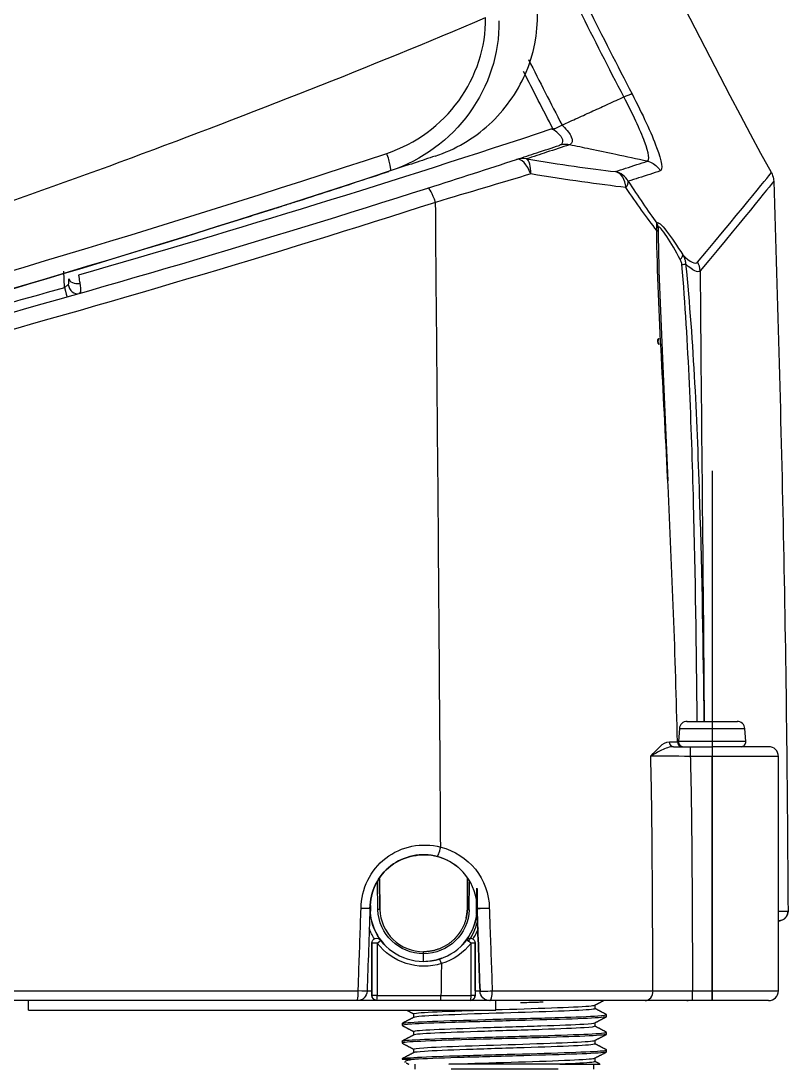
# Model space of a CAD drawing. Header units: millimetres. Extents: x 28 to 3046, y 8 to 3716.
# Drawn here: x 1947.7 to 2026.5, y 506.1 to 613.9 of the extents above; entities that cross this region are included whole.
import ezdxf

# ---------------------------------------------------------------- set-up
doc = ezdxf.new("R2010")
doc.units = ezdxf.units.MM
doc.layers.add('1LINE', color=7, linetype='CONTINUOUS')

msp = doc.modelspace()

# ---------------------------------------------------------------- linework, layer by layer
at = {"layer": '1LINE', "linetype": 'Continuous'}
for p, q in [((1952.18, 586.45), (1952.12, 588.13)), ((2013.19, 581.23), (2013.26, 581.19)), ((2013.29, 580.65), (2013.23, 580.6)), ((2016.12, 541.87), (2016.12, 541.86)), ((2016.2, 541.87), (2018.22, 541.87)), ((2018.22, 541.87), (2018.22, 541.86)), ((2019.22, 541.86), (2019.22, 541.87)), ((2019.22, 541.87), (2021.23, 541.87)), ((2021.31, 541.86), (2021.32, 541.87)), ((2015.35, 541.13), (2015.26, 539.8)), ((2015.35, 541.13), (2018.72, 541.13)), ((2018.72, 541.13), (2022.08, 541.13)), ((2022.18, 539.8), (2022.08, 541.13)), ((2015.12, 539.76), (2015.25, 539.76)), ((2022.18, 539.8), (2015.26, 539.8)), ((2015.89, 539.27), (2016.47, 539.27)), ((2016.47, 539.27), (2016.47, 538.27)), ((2016.47, 539.27), (2018.72, 539.27)), ((2024.52, 539.27), (2018.72, 539.27)), ((2018.72, 539.27), (2018.72, 538.27)), ((2018.72, 538.27), (2016.47, 538.27)), ((2025.52, 538.27), (2018.72, 538.27)), ((2018.72, 514.17), (2018.72, 538.27)), ((2025.52, 514.17), (2025.52, 538.27)), ((1984.54, 525.7), (1984.57, 522.52)), ((1984.57, 522.52), (1984.54, 525.7)), ((1993.59, 525.74), (1993.57, 522.52)), ((1993.57, 522.52), (1993.59, 525.74)), ((1984.37, 522.52), (1984.35, 525.34)), ((1993.77, 522.52), (1993.79, 525.35)), ((1994.53, 524.72), (1994.51, 522.05)), ((1994.51, 522.05), (1994.53, 524.72)), ((1994.57, 524.65), (1994.57, 522.69)), ((1994.57, 522.69), (1994.57, 524.65)), ((1983.57, 522.69), (1983.57, 522.69)), ((1983.62, 522.95), (1983.62, 522.37)), ((1983.62, 522.37), (1983.62, 522.95)), ((1993.57, 522.52), (1993.57, 522.52)), ((1989.07, 517.99), (1989.07, 518.19)), ((1989.07, 517.25), (1989.07, 517.99)), ((2016.71, 513.17), (2016.71, 514.17)), ((2016.71, 514.17), (2018.72, 514.17)), ((2018.72, 513.17), (2018.72, 514.17)), ((2018.72, 514.17), (2025.52, 514.17)), ((1948.5, 512.19), (1948.5, 513.17)), ((1996.5, 512.19), (1996.5, 513.17)), ((2015.97, 513.17), (2015.97, 513.18)), ((2016.24, 513.17), (2016.24, 513.17)), ((2018.72, 513.17), (2016.71, 513.17)), ((2024.52, 513.17), (2018.72, 513.17)), ((1948.5, 512.19), (1996.5, 512.19)), ((1988.05, 511.81), (1988.05, 511.45)), ((2006.69, 512.34), (2006.69, 512.71)), ((2007.87, 511.52), (2007.87, 511.73)), ((1986.87, 510.82), (1986.87, 510.62)), ((2006.69, 510.53), (2006.69, 510.9)), ((1988.05, 510), (1988.05, 509.63)), ((2007.87, 509.71), (2007.87, 509.91)), ((1986.87, 509.01), (1986.87, 508.8)), ((2006.69, 508.72), (2006.69, 509.08)), ((1988.05, 508.19), (1988.05, 507.82)), ((2007.87, 507.9), (2007.87, 508.1)), ((1986.87, 507.19), (1986.87, 507.14)), ((1986.87, 507.14), (1988.15, 507.14)), ((1988.17, 506.64), (1988.17, 506.14)), ((2003.06, 506.64), (1991.68, 506.64)), ((2006.57, 506.14), (2006.57, 506.64)), ((2006.69, 506.9), (2006.69, 507.27)), ((2002.91, 506.14), (1991.9, 506.14))]:
    msp.add_line(p, q, dxfattribs=at)
for centre, radius, start, end in [((2013.59, 580.94), 0.495, 143.4529, 223.249), ((2016.15, 541.07), 0.8, 90, 175.7108), ((2021.28, 541.07), 0.8, 4.2892, 90), ((2015.75, 539.77), 0.5, 175.7108, 251.5223), ((2021.68, 539.77), 0.5, 270, 4.2892), ((2024.52, 538.27), 1, 0, 90), ((2024.52, 514.17), 1, 270, 0), ((1993.86, 513.69), 0.5, 269.9996, 0)]:
    msp.add_arc(centre, radius, start, end, dxfattribs=at)
at = {"layer": '1LINE', "linetype": 'Continuous', "extrusion": (-6.12303e-17, 1.36615e-32, -1)}
msp.add_arc((-2013.59, 580.94), 0.418, 316.751, 36.5471, dxfattribs=at)
at = {"layer": '1LINE', "linetype": 'Continuous', "extrusion": (0, 0, -1)}
for centre, radius, start, end in [((-1984.27, 519.08), 0.5, 360, 143.2696), ((-1993.86, 519.08), 0.5, 36.7333, 180), ((-1982.27, 514.17), 1, 182, 270), ((-1995.87, 514.17), 1, 270, 358), ((-1984.27, 513.69), 0.5, 270.0004, 0)]:
    msp.add_arc(centre, radius, start, end, dxfattribs=at)
for centre, major_axis, start_param, end_param in [((1620.9, 1751.09), (0, 1210), 2.820957, 2.863019), ((1620.9, 1751.25), (-1211, 0), 4.435299, 4.459786), ((1989.07, 522.69), (4.34, 1.8), 1.963048, 3.497329), ((1989.07, 522.69), (-4.34, 1.8), 2.785856, 4.320137)]:
    msp.add_ellipse(centre, major_axis=major_axis, ratio=1, start_param=start_param, end_param=end_param, dxfattribs=at)
at = {"layer": '1LINE', "linetype": 'Continuous'}
for centre, major_axis, ratio, start_param, end_param in [((1985.17, 599.86), (0.47, -1.42), 0.162555, 0, 1.791994), ((1999.25, 597.72), (0.62, -1.9), 0.45951, 1.634392, 3.141593), ((1999.25, 597.72), (-0.62, 1.9), 0.986859, 5.763387, 6.283185), ((1999.25, 597.72), (-0.32, -1.97), 0.3918, 1.842182, 3.054249), ((2008.38, 596.42), (-0.23, -1.99), 0.740953, 1.809245, 3.027213), ((2008.38, 596.42), (-0.61, 1.9), 0.987833, 4.904472, 5.767845), ((2008.38, 596.42), (-1.68, -1.08), 0.384598, 2.356444, 2.975449), ((1990.13, 594.77), (0.61, -1.91), 0.154048, 1.752363, 3.141593), ((2012.18, 592.58), (-0.967, 0.253), 0.977314, 3.416978, 3.922398), ((2012.17, 592.2), (-1, -0.013), 0.211451, 3.144742, 3.70061), ((2014.84, 589.33), (0.839, 0.543), 0.361908, 5.243582, 6.127964), ((2015.04, 588.8), (0.995, 0.098), 0.050942, 5.310679, 5.958652), ((2015.49, 588.1), (1.54, -1.28), 0.989094, 0.73083, 1.217413), ((1953.65, 587.38), (0.999, 0.035), 0.508404, 3.141593, 4.817008), ((1952.18, 586.46), (0.274, -0.962), 0.002387, 4.720783, 6.283185), ((1953.4, 586.8), (0.275, -0.962), 0.810838, 4.518898, 6.283185), ((2014.75, 539.77), (0, 0.5), 0.874807, 1.594228, 3.141593), ((2015.6, 539.77), (0, 0.5), 0.902424, 1.592711, 3.141593), ((2015.74, 539.77), (0, -0.5), 1, 4.738197, 6.282958), ((1990.75, 528.95), (-0.258, -0.966), 0.086042, 0, 1.59446), ((1995.07, 522.67), (-0.5, 0), 0.999996, 6.282497, 6.318092), ((1984.27, 519.08), (-0.401, -0.299), 0.050937, 1.640234, 3.141596), ((1993.86, 519.08), (0.401, -0.299), 0.116107, 1.418607, 3.141596), ((1984.27, 519.08), (0.5, 0), 0.000771, 1.484694, 3.14159), ((1993.86, 519.08), (-0.5, 0), 0.001327, 3.141595, 4.521086), ((1982.27, 514.17), (0, -1), 0.085039, 0, 1.571564), ((1982.27, 514.17), (0.999, -0.035), 0.003749, 0, 1.485733), ((1995.87, 514.17), (-0.999, -0.035), 0.007762, 0, 1.836682), ((1995.87, 514.17), (0, -1), 0.262865, 0, 1.572482), ((2011.83, 514.17), (0, -1), 0.813277, 0, 1.5753), ((1984.27, 513.69), (-0.5, 0), 0.000771, 4.626288, 6.283183), ((1984.27, 513.69), (0, -0.5), 0.085995, 0, 1.571565), ((1993.86, 513.69), (0, -0.5), 0.189171, 0, 1.572094), ((1993.86, 513.69), (-0.5, 0), 0.001322, 3.141595, 4.522072), ((2016.24, 513.67), (0, -0.5), 1, 6.025877, 6.283617)]:
    msp.add_ellipse(centre, major_axis=major_axis, ratio=ratio, start_param=start_param, end_param=end_param, dxfattribs=at)
for points, degree, knots in [([(1983.24, 678.72), (1973.96, 673.66), (1954.92, 663.7), (1926.32, 649.92), (1898.22, 637.48), (1871.64, 626.68), (1846.69, 617.4), (1823.42, 609.47), (1800.9, 602.44), (1779.37, 596.34), (1759.11, 591.15), (1741.43, 587.05), (1726.37, 583.89), (1713.96, 581.51), (1704.72, 579.89), (1698.25, 578.85), (1693.9, 578.21), (1689.97, 577.69), (1684.9, 576.95), (1678.35, 576.02), (1670.21, 574.77), (1660.5, 573.23), (1648.57, 571.29), (1634.24, 568.94), (1617.35, 566.27), (1598.36, 563.53), (1577.25, 561), (1553.99, 559.24), (1532.56, 558.34), (1518.9, 557.75), (1513.69, 557.54)], 3, [0, 0, 0, 0, 0.065231, 0.132602, 0.195695, 0.254513, 0.30906, 0.359344, 0.405378, 0.453728, 0.496334, 0.533227, 0.564446, 0.590043, 0.6101, 0.6216, 0.630213, 0.637874, 0.648406, 0.662061, 0.678891, 0.698923, 0.722173, 0.752692, 0.787422, 0.826358, 0.869486, 0.916783, 0.968253, 1, 1, 1, 1]), ([(1982.67, 660.01), (1977.89, 656.86), (1973.12, 653.75), (1963.21, 647.44), (1958.21, 644.32), (1943.05, 635.12), (1932.71, 629.19), (1911.84, 618.04), (1901.26, 612.79), (1879.59, 602.88), (1868.48, 598.25), (1845.71, 589.7), (1834, 585.78), (1810.13, 578.68), (1797.98, 575.52), (1773.36, 570.13), (1760.98, 567.93), (1742.43, 565.41), (1736.25, 564.69), (1723.91, 563.45), (1717.75, 562.92), (1705.44, 562.05), (1699.29, 561.7), (1687.01, 561.17), (1680.88, 561.01), (1662.66, 560.35), (1650.8, 559.82), (1627.67, 558.79), (1616.4, 558.29), (1600, 557.74), (1594.6, 557.59), (1584.12, 557.36), (1579.04, 557.28), (1569.17, 557.21), (1564.39, 557.22), (1555.14, 557.31), (1550.67, 557.41), (1542.1, 557.52), (1538.01, 557.55), (1530.6, 557.59), (1527.25, 557.59), (1521.21, 557.58), (1518.53, 557.56), (1513.81, 557.51), (1511.79, 557.48), (1508.52, 557.43), (1507.26, 557.41), (1505.51, 557.37), (1505, 557.36), (1504.86, 557.35)], 3, [0, 0, 0, 0, 0.031273, 0.031273, 0.062546, 0.062546, 0.125091, 0.125091, 0.187637, 0.187637, 0.250183, 0.250183, 0.312728, 0.312728, 0.375274, 0.375274, 0.43782, 0.43782, 0.469093, 0.469093, 0.500365, 0.500365, 0.531638, 0.531638, 0.562911, 0.562911, 0.625457, 0.625457, 0.688003, 0.688003, 0.719275, 0.719275, 0.750548, 0.750548, 0.781821, 0.781821, 0.813094, 0.813094, 0.844367, 0.844367, 0.87564, 0.87564, 0.906912, 0.906912, 0.938185, 0.938185, 0.969458, 0.969458, 1, 1, 1, 1]), ([(2009.64, 606.05), (2008.11, 609), (2006.6, 611.96), (2003.01, 619.16), (2000.95, 623.4), (1997.36, 631), (1995.81, 634.35), (1994.29, 637.71)], 3, [0, 0, 0, 0, 0.283407, 0.283407, 0.685296, 0.685296, 1, 1, 1, 1]), ([(1995.17, 637.98), (1996.68, 634.62), (1998.23, 631.28), (2001.81, 623.69), (2003.87, 619.45), (2007.45, 612.27), (2008.96, 609.31), (2010.49, 606.36)], 3, [0, 0, 0, 0, 0.31465, 0.31465, 0.716469, 0.716469, 1, 1, 1, 1]), ([(1990.26, 599.96), (1992.33, 600.65), (1994.22, 601.77), (1997.4, 604.67), (1998.68, 606.47), (2001.25, 612.37), (2001.21, 617.07), (1999.32, 620.99)], 3, [0, 0, 0, 0, 0.25, 0.25, 0.5, 0.5, 1, 1, 1, 1]), ([(1502.95, 555.56), (1502.92, 555.32), (1504.32, 555.1), (1508.56, 554.79), (1510.34, 554.69), (1514.57, 554.47), (1516.99, 554.36), (1522.5, 554.12), (1525.58, 553.99), (1532.43, 553.7), (1536.23, 553.55), (1544.29, 553.19), (1548.52, 552.97), (1557.31, 552.58), (1561.89, 552.42), (1576.06, 552.07), (1586.15, 551.99), (1607.33, 552.11), (1618.25, 552.31), (1640.66, 552.78), (1652.14, 553.07), (1669.73, 553.39), (1675.65, 553.48), (1687.63, 553.61), (1693.8, 553.73), (1712.16, 554.35), (1724.45, 555.1), (1742.94, 556.8), (1749.11, 557.45), (1761.49, 558.71), (1767.7, 559.35), (1786.38, 561.38), (1798.93, 562.87), (1823.79, 566.24), (1836.17, 568.12), (1873.31, 574.5), (1897.9, 579.94), (1934.58, 591.06), (1946.79, 595.25), (1971.33, 604.34), (1983.53, 609.15), (1995.45, 614.2)], 3, [0, 0, 0, 0, 0.0625, 0.0625, 0.09375, 0.09375, 0.125, 0.125, 0.15625, 0.15625, 0.1875, 0.1875, 0.21875, 0.21875, 0.25, 0.25, 0.3125, 0.3125, 0.375, 0.375, 0.4375, 0.4375, 0.46875, 0.46875, 0.5, 0.5, 0.5625, 0.5625, 0.59375, 0.59375, 0.625, 0.625, 0.6875, 0.6875, 0.75, 0.75, 0.875, 0.875, 0.9375, 0.9375, 1, 1, 1, 1]), ([(1985.3, 600.25), (1988.3, 601.24), (1990.88, 603.18), (1994.48, 608.15), (1995.48, 611.13), (1995.45, 614.2)], 3, [0, 0, 0, 0, 0.5, 0.5, 1, 1, 1, 1]), ([(1996.81, 613.86), (1996.86, 610.46), (1995.77, 607.16), (1991.8, 601.66), (1988.95, 599.53), (1985.64, 598.44)], 3, [0, 0, 0, 0, 0.5, 0.5, 1, 1, 1, 1]), ([(2009.64, 606.05), (2009.81, 606.13), (2009.96, 606.19), (2010.22, 606.29), (2010.33, 606.33), (2010.43, 606.35), (2010.45, 606.36), (2010.48, 606.36), (2010.48, 606.36), (2010.49, 606.36)], 3, [0, 0, 0, 0, 0.387477, 0.387477, 0.774954, 0.774954, 0.94272, 0.94272, 1, 1, 1, 1]), ([(2012.05, 599.44), (2012.32, 599.53), (2012.22, 600.25), (2011.33, 602.66), (2010.54, 604.35), (2009.64, 606.05)], 3, [0, 0, 0, 0, 0.5, 0.5, 1, 1, 1, 1]), ([(2010.49, 606.36), (2011.55, 604.3), (2012.48, 602.3), (2013.54, 599.42), (2013.68, 598.55), (2013.39, 598.44)], 3, [0, 0, 0, 0, 0.5, 0.5, 1, 1, 1, 1]), ([(2002.26, 602.76), (2002.26, 602.75), (2002.26, 602.75), (2002.3, 602.75), (2002.34, 602.75), (2002.38, 602.74)], 3, [0, 0, 0, 0, 0.092598, 0.092598, 1, 1, 1, 1]), ([(2002.9, 601.04), (2002.96, 601.06), (2003.02, 601.08), (2003.19, 601.16), (2003.29, 601.24), (2003.37, 601.41), (2003.39, 601.49), (2003.38, 601.59), (2003.37, 601.62), (2003.35, 601.72), (2003.31, 601.82), (2003.22, 601.95), (2003.19, 601.98), (2003.05, 602.16), (2002.91, 602.3), (2002.6, 602.55), (2002.44, 602.68), (2002.26, 602.76)], 3, [0, 0, 0, 0, 0.076317, 0.076317, 0.286529, 0.286529, 0.41982, 0.41982, 0.451498, 0.451498, 0.580757, 0.580757, 0.630457, 0.630457, 0.820954, 0.820954, 1, 1, 1, 1]), ([(2003.3, 603.15), (2003.13, 603.07), (2002.95, 602.97), (2002.66, 602.83), (2002.57, 602.78), (2002.44, 602.75), (2002.41, 602.74), (2002.38, 602.74)], 3, [0, 0, 0, 0, 0.627083, 0.627083, 0.913016, 0.913016, 1, 1, 1, 1]), ([(2003.31, 603.16), (2003.31, 603.16), (2003.31, 603.16), (2003.4, 603.07), (2003.48, 602.98), (2003.75, 602.69), (2003.92, 602.49), (2004.15, 602.14), (2004.23, 601.99), (2004.3, 601.81), (2004.31, 601.77), (2004.36, 601.59), (2004.35, 601.46), (2004.27, 601.25), (2004.17, 601.17), (2004.06, 601.13), (2004.06, 601.13), (2004.06, 601.13)], 3, [0, 0, 0, 0, 0.000016, 0.000016, 0.101993, 0.101993, 0.330848, 0.330848, 0.506058, 0.506058, 0.55922, 0.55922, 0.769596, 0.769596, 0.999984, 0.999984, 1, 1, 1, 1]), ([(2004.05, 601.13), (2004.05, 601.13), (2004.05, 601.13), (2003.31, 600.89), (2002.53, 600.63), (2001.05, 600.14), (2000.36, 599.91), (1999.64, 599.68)], 3, [0, 0, 0, 0, 0.000004, 0.000004, 0.552308, 0.552308, 1, 1, 1, 1]), ([(2004.05, 601.13), (2003.84, 601.18), (2003.62, 601.19), (2003.3, 601.15), (2003.2, 601.13), (2003.07, 601.09), (2003.04, 601.08), (2003.01, 601.07)], 3, [0, 0, 0, 0, 0.620392, 0.620392, 0.910545, 0.910545, 1, 1, 1, 1]), ([(2012.05, 599.44), (2010.98, 599.67), (2009.91, 599.89), (2007.95, 600.31), (2007.07, 600.49), (2005.47, 600.83), (2004.76, 600.98), (2004.06, 601.13)], 3, [0, 0, 0, 0, 0.401488, 0.401488, 0.73401, 0.73401, 1, 1, 1, 1]), ([(1501.39, 540.94), (1501.38, 540.94), (1502.81, 540.83), (1508.5, 540.4), (1512.66, 540.09), (1523.62, 539.39), (1530.6, 538.98), (1542.68, 538.4), (1546.93, 538.22), (1555.69, 537.9), (1560.22, 537.75), (1574.22, 537.39), (1584.12, 537.25), (1604.97, 537.23), (1615.99, 537.35), (1638.54, 537.93), (1650, 538.38), (1673.24, 539.62), (1685.01, 540.42), (1708.88, 542.38), (1720.97, 543.55), (1745.41, 546.28), (1757.78, 547.86), (1782.37, 551.32), (1794.59, 553.25), (1818.92, 557.48), (1831.04, 559.78), (1867.23, 567.2), (1891.15, 572.85), (1938.55, 585.54), (1962.03, 592.57), (1985.3, 600.25)], 3, [0, 0, 0, 0, 0.0625, 0.0625, 0.125, 0.125, 0.1875, 0.1875, 0.21875, 0.21875, 0.25, 0.25, 0.3125, 0.3125, 0.375, 0.375, 0.4375, 0.4375, 0.5, 0.5, 0.5625, 0.5625, 0.625, 0.625, 0.6875, 0.6875, 0.75, 0.75, 0.875, 0.875, 1, 1, 1, 1]), ([(1998.62, 599.62), (1999.34, 599.86), (2000.03, 600.09), (2001.51, 600.57), (2002.28, 600.83), (2003.01, 601.07), (2003.01, 601.07), (2003.01, 601.07)], 3, [0, 0, 0, 0, 0.448203, 0.448203, 0.998347, 0.998347, 1, 1, 1, 1]), ([(1990.26, 599.96), (1989.58, 599.74), (1988.87, 599.5), (1987.31, 598.99), (1986.47, 598.71), (1985.64, 598.44)], 3, [0, 0, 0, 0, 0.479583, 0.479583, 1, 1, 1, 1]), ([(2008.77, 598.38), (2009.13, 598.49), (2009.48, 598.61), (2010.6, 598.97), (2011.35, 599.21), (2012.05, 599.44)], 3, [0, 0, 0, 0, 0.305429, 0.305429, 1, 1, 1, 1]), ([(2012.05, 599.44), (2012.27, 599.39), (2012.48, 599.31), (2012.86, 599.08), (2013.04, 598.93), (2013.24, 598.68), (2013.29, 598.61), (2013.36, 598.5), (2013.38, 598.47), (2013.39, 598.44)], 3, [0, 0, 0, 0, 0.390313, 0.390313, 0.780627, 0.780627, 0.942552, 0.942552, 1, 1, 1, 1]), ([(1985.64, 598.44), (1962.02, 590.65), (1938.09, 583.54), (1901.73, 573.91), (1889.53, 570.87), (1871.17, 566.59), (1865.03, 565.21), (1855.81, 563.21), (1852.73, 562.55), (1848.11, 561.58), (1846.57, 561.26), (1843.48, 560.63), (1841.94, 560.32), (1840.4, 560.01)], 3, [0, 0, 0, 0, 0.5, 0.5, 0.75, 0.75, 0.875, 0.875, 0.9375, 0.9375, 0.96875, 0.96875, 1, 1, 1, 1]), ([(1974.95, 594.97), (1975.34, 595.09), (1975.73, 595.21), (1978.65, 596.15), (1981.19, 596.98), (1984.31, 598), (1984.9, 598.19), (1985.5, 598.39)], 3, [0, 0, 0, 0, 0.109845, 0.109845, 0.831229, 0.831229, 1, 1, 1, 1]), ([(2013.39, 598.44), (2012.69, 598.21), (2011.94, 597.97), (2010.82, 597.61), (2010.46, 597.5), (2010.1, 597.38)], 3, [0, 0, 0, 0, 0.69465, 0.69465, 1, 1, 1, 1]), ([(2024.8, 598.28), (2024.9, 598.08), (2024.98, 597.87), (2025.03, 597.56), (2025.04, 597.47), (2025.04, 597.39)], 3, [0, 0, 0, 0, 0.722017, 0.722017, 1, 1, 1, 1]), ([(2024.8, 598.28), (2024.9, 598.08), (2024.98, 597.87), (2025.03, 597.56), (2025.04, 597.47), (2025.04, 597.39)], 3, [0, 0, 0, 0, 0.722017, 0.722017, 1, 1, 1, 1]), ([(2025.04, 597.39), (2025.42, 584.89), (2025.8, 572.39), (2026.3, 547.38), (2026.44, 534.88), (2026.51, 522.37)], 3, [0, 0, 0, 0, 0.5, 0.5, 1, 1, 1, 1]), ([(2025.04, 597.39), (2025.42, 584.89), (2025.8, 572.39), (2026.3, 547.38), (2026.44, 534.88), (2026.51, 522.37)], 3, [0, 0, 0, 0, 0.5, 0.5, 1, 1, 1, 1]), ([(1970.39, 593.52), (1971.01, 593.71), (1971.63, 593.91), (1972.83, 594.29), (1973.43, 594.48), (1973.94, 594.64)], 3, [0, 0, 0, 0, 0.5, 0.5, 1, 1, 1, 1]), ([(1973.94, 594.64), (1974.11, 594.7), (1974.28, 594.75), (1974.61, 594.86), (1974.78, 594.91), (1974.94, 594.96), (1974.95, 594.96), (1974.95, 594.97)], 3, [0, 0, 0, 0, 0.489032, 0.489032, 0.991323, 0.991323, 1, 1, 1, 1]), ([(1974.95, 594.97), (1974.95, 594.97), (1974.95, 594.97), (1974.95, 594.97), (1974.95, 594.97), (1974.95, 594.97)], 3, [0, 0, 0, 0, 0.322695, 0.322695, 1, 1, 1, 1]), ([(1990.83, 528.95), (1990.76, 540.09), (1990.68, 551.25), (1990.5, 573.36), (1990.39, 584.33), (1990.31, 595.21)], 3, [0, 0, 0, 0, 0.5, 0.5, 1, 1, 1, 1]), ([(2013.02, 592.33), (2013.03, 592.42), (2013.04, 592.51), (2013.05, 592.68), (2013.05, 592.76), (2013.05, 592.9), (2013.05, 592.95), (2013.04, 593.02), (2013.04, 593.04), (2013.04, 593.06)], 3, [0, 0, 0, 0, 0.286019, 0.286019, 0.591939, 0.591939, 0.866705, 0.866705, 1, 1, 1, 1]), ([(2013.04, 593.06), (2013.1, 593.3), (2013.52, 592.91), (2014.54, 591.58), (2015.12, 590.72), (2015.7, 589.82)], 3, [0, 0, 0, 0, 0.5, 0.5, 1, 1, 1, 1]), ([(2015.44, 589.34), (2014.97, 590.2), (2014.5, 591.03), (2013.84, 592.04), (2013.63, 592.33), (2013.31, 592.68), (2013.2, 592.72), (2013.17, 592.59)], 3, [0, 0, 0, 0, 0.5, 0.5, 0.75, 0.75, 1, 1, 1, 1]), ([(2013.17, 592.59), (2013.17, 592.59), (2013.17, 592.58), (2013.17, 592.55), (2013.17, 592.53), (2013.17, 592.46), (2013.17, 592.41), (2013.17, 592.32), (2013.17, 592.27), (2013.17, 592.22)], 3, [0, 0, 0, 0, 0.127464, 0.127464, 0.386326, 0.386326, 0.688797, 0.688797, 1, 1, 1, 1]), ([(2015.15, 539.76), (2014.95, 548.56), (2014.61, 557.35), (2013.97, 570.51), (2013.73, 574.9), (2013.29, 583.65), (2013.07, 588.01), (2013.02, 592.33)], 3, [0, 0, 0, 0, 0.5, 0.5, 0.75, 0.75, 1, 1, 1, 1]), ([(2013.17, 592.22), (2013.22, 587.89), (2013.42, 583.54), (2013.79, 574.97), (2013.98, 570.78), (2014.16, 566.58)], 3, [0, 0, 0, 0, 0.51022, 0.51022, 1, 1, 1, 1]), ([(2015.61, 588.82), (2015.6, 588.89), (2015.59, 588.96), (2015.54, 589.14), (2015.49, 589.24), (2015.44, 589.34)], 3, [0, 0, 0, 0, 0.371117, 0.371117, 1, 1, 1, 1]), ([(2015.7, 589.82), (2015.8, 589.64), (2015.88, 589.46), (2015.97, 589.14), (2015.98, 589.01), (2015.99, 588.88)], 3, [0, 0, 0, 0, 0.610019, 0.610019, 1, 1, 1, 1]), ([(2017.19, 541.87), (2017.11, 549.35), (2017, 556.83), (2016.59, 572.48), (2016.3, 580.67), (2015.61, 588.82)], 3, [0, 0, 0, 0, 0.477577, 0.477577, 1, 1, 1, 1]), ([(2015.99, 588.88), (2016.81, 580.73), (2017.16, 572.53), (2017.66, 556.85), (2017.78, 549.36), (2017.87, 541.87)], 3, [0, 0, 0, 0, 0.522381, 0.522381, 1, 1, 1, 1]), ([(1952.58, 586.77), (1952.58, 586.77), (1952.59, 586.78), (1952.61, 586.8), (1952.62, 586.83), (1952.63, 586.87), (1952.63, 586.88), (1952.65, 586.94), (1952.65, 587.01), (1952.65, 587.16), (1952.65, 587.25), (1952.65, 587.34)], 3, [0, 0, 0, 0, 0.036922, 0.036922, 0.224804, 0.224804, 0.26243, 0.26243, 0.581415, 0.581415, 1, 1, 1, 1]), ([(1953.63, 587.74), (1953.67, 587.51), (1953.7, 587.28), (1953.75, 587), (1953.76, 586.94), (1953.77, 586.88)], 3, [0, 0, 0, 0, 0.757436, 0.757436, 1, 1, 1, 1]), ([(1952.18, 586.45), (1952.23, 586.48), (1952.27, 586.52), (1952.37, 586.6), (1952.42, 586.64), (1952.51, 586.71), (1952.55, 586.74), (1952.58, 586.77)], 3, [0, 0, 0, 0, 0.304426, 0.304426, 0.660831, 0.660831, 1, 1, 1, 1]), ([(1953.77, 586.88), (1953.8, 586.68), (1953.83, 586.51), (1953.85, 586.22), (1953.85, 586.1), (1953.8, 585.94), (1953.76, 585.88), (1953.69, 585.85), (1953.68, 585.84), (1953.67, 585.84)], 3, [0, 0, 0, 0, 0.327211, 0.327211, 0.646515, 0.646515, 0.944502, 0.944502, 1, 1, 1, 1]), ([(2018.72, 567.63), (2018.72, 538.3), (2018.72, 513.3)], 1, [0, 0, 0.539785, 1, 1]), ([(2014.32, 539.76), (2014.48, 539.76), (2014.64, 539.76), (2014.91, 539.76), (2015.03, 539.76), (2015.15, 539.76)], 3, [0, 0, 0, 0, 0.552419, 0.552419, 1, 1, 1, 1]), ([(2015.15, 539.76), (2015.19, 539.76), (2015.23, 539.76), (2015.24, 539.76), (2015.24, 539.76), (2015.24, 539.76)], 3, [0, 0, 0, 0, 0.75828, 0.75828, 1, 1, 1, 1]), ([(2014.75, 539.27), (2014.34, 539.27), (2013.92, 539.11), (2013.13, 538.73), (2012.76, 538.51), (2012.41, 538.29)], 3, [0, 0, 0, 0, 0.5, 0.5, 1, 1, 1, 1]), ([(2012.64, 514.17), (2012.62, 517.17), (2012.61, 520.17), (2012.57, 526.5), (2012.56, 529.84), (2012.5, 534.2), (2012.48, 535.23), (2012.44, 536.94), (2012.43, 537.62), (2012.41, 538.29)], 3, [0, 0, 0, 0, 0.372962, 0.372962, 0.787574, 0.787574, 0.916096, 0.916096, 1, 1, 1, 1]), ([(2016.47, 538.27), (2016.49, 537.6), (2016.5, 536.93), (2016.61, 532.42), (2016.63, 528.58), (2016.67, 521.21), (2016.69, 517.69), (2016.71, 514.17)], 3, [0, 0, 0, 0, 0.083009, 0.083009, 0.56165, 0.56165, 1, 1, 1, 1]), ([(1982.65, 522.65), (1982.65, 524.66), (1983.62, 526.61), (1986.76, 529.03), (1988.9, 529.47), (1990.83, 528.95)], 3, [0, 0, 0, 0, 0.5, 0.5, 1, 1, 1, 1]), ([(1990.83, 528.95), (1992.24, 528.59), (1993.49, 527.79), (1995.3, 525.55), (1995.82, 524.14), (1995.82, 522.68)], 3, [0, 0, 0, 0, 0.5, 0.5, 1, 1, 1, 1]), ([(1990.49, 527.98), (1988.85, 528.42), (1987.04, 528.05), (1984.39, 526.01), (1983.56, 524.35), (1983.57, 522.65)], 3, [0, 0, 0, 0, 0.5, 0.5, 1, 1, 1, 1]), ([(1983.57, 522.65), (1983.56, 524.35), (1984.39, 526.01), (1987.05, 528.05), (1988.87, 528.41), (1990.49, 527.98)], 3, [0, 0, 0, 0, 0.5, 0.5, 1, 1, 1, 1]), ([(1994.57, 522.67), (1994.57, 523.89), (1994.16, 525.08), (1992.69, 526.98), (1991.66, 527.67), (1990.49, 527.98)], 3, [0, 0, 0, 0, 0.5, 0.5, 1, 1, 1, 1]), ([(1982.36, 514.17), (1982.38, 514.84), (1982.4, 515.5), (1982.5, 518.33), (1982.58, 520.49), (1982.65, 522.65)], 3, [0, 0, 0, 0, 0.235707, 0.235707, 1, 1, 1, 1]), ([(1983.57, 522.65), (1983.56, 522.65), (1983.53, 522.65), (1983.33, 522.65), (1983.04, 522.65), (1982.79, 522.65), (1982.65, 522.65)], 3, [0, 0, 0, 0, 0.242562, 0.500214, 0.710488, 1, 1, 1, 1]), ([(1983.57, 522.68), (1983.57, 522.68), (1983.57, 522.68), (1983.57, 522.68), (1983.57, 522.68), (1983.57, 522.68)], 3, [0, 0, 0, 0, 0.221331, 0.221331, 1, 1, 1, 1]), ([(1984.57, 522.52), (1984.61, 521.37), (1985.12, 520.24), (1986.77, 518.65), (1987.92, 518.19), (1989.07, 518.19)], 3, [0, 0, 0, 0, 0.5, 0.5, 1, 1, 1, 1]), ([(1994.57, 522.67), (1994.57, 522.67), (1994.59, 522.67), (1994.66, 522.67), (1994.72, 522.67), (1994.86, 522.67), (1994.94, 522.67), (1995.13, 522.67), (1995.24, 522.67), (1995.46, 522.67), (1995.57, 522.67), (1995.72, 522.67), (1995.75, 522.68), (1995.79, 522.68), (1995.81, 522.68), (1995.82, 522.68)], 3, [0, 0, 0, 0, 0.184614, 0.184614, 0.369227, 0.369227, 0.553838, 0.553838, 0.738464, 0.738464, 0.923115, 0.923115, 0.973833, 0.973833, 1, 1, 1, 1]), ([(1994.57, 522.65), (1994.57, 522.65), (1994.59, 522.65), (1994.66, 522.65), (1994.72, 522.65), (1994.86, 522.65), (1994.94, 522.65), (1995.13, 522.66), (1995.24, 522.66), (1995.46, 522.67), (1995.57, 522.67), (1995.72, 522.67), (1995.75, 522.67), (1995.79, 522.68), (1995.81, 522.68), (1995.82, 522.68)], 3, [0, 0, 0, 0, 0.184614, 0.184614, 0.369227, 0.369227, 0.553838, 0.553838, 0.738464, 0.738464, 0.923115, 0.923115, 0.973833, 0.973833, 1, 1, 1, 1]), ([(1995.82, 522.68), (1995.85, 522.01), (1995.87, 521.34), (1995.97, 518.51), (1996.05, 516.34), (1996.13, 514.17)], 3, [0, 0, 0, 0, 0.234978, 0.234978, 1, 1, 1, 1]), ([(2026.51, 522.37), (2026.51, 522.26), (2026.49, 522.15), (2026.42, 521.94), (2026.36, 521.83), (2026.22, 521.66), (2026.14, 521.58), (2025.95, 521.46), (2025.84, 521.42), (2025.66, 521.38), (2025.59, 521.37), (2025.51, 521.37)], 3, [0, 0, 0, 0, 0.214211, 0.214211, 0.428422, 0.428422, 0.642634, 0.642634, 0.856845, 0.856845, 1, 1, 1, 1]), ([(2025.51, 521.37), (2025.62, 521.37), (2025.74, 521.39), (2025.95, 521.46), (2026.05, 521.52), (2026.22, 521.66), (2026.3, 521.74), (2026.42, 521.93), (2026.46, 522.04), (2026.5, 522.22), (2026.51, 522.3), (2026.51, 522.37)], 3, [0, 0, 0, 0, 0.214211, 0.214211, 0.428422, 0.428422, 0.642634, 0.642634, 0.856845, 0.856845, 1, 1, 1, 1]), ([(1993.71, 519.75), (1993.52, 519.43), (1993.29, 519.14), (1993, 518.84), (1992.96, 518.8), (1992.92, 518.76)], 3, [0, 0, 0, 0, 0.87183, 0.87183, 1, 1, 1, 1]), ([(1984.32, 519.08), (1984.32, 518.75), (1984.32, 518.42), (1984.32, 516.75), (1984.32, 515.42), (1984.32, 513.95), (1984.32, 513.82), (1984.32, 513.69)], 3, [0, 0, 0, 0, 0.185257, 0.185257, 0.926284, 0.926284, 1, 1, 1, 1]), ([(1993.96, 513.69), (1993.96, 513.85), (1993.96, 514.02), (1993.96, 515.52), (1993.96, 516.85), (1993.96, 518.48), (1993.96, 518.78), (1993.96, 519.08)], 3, [0, 0, 0, 0, 0.09251, 0.09251, 0.833554, 0.833554, 1, 1, 1, 1]), ([(1929.16, 514.17), (1929.83, 514.17), (1930.49, 514.17), (1933.82, 514.17), (1936.48, 514.17), (1949.79, 514.17), (1960.43, 514.17), (1974.83, 514.17), (1978.59, 514.17), (1982.36, 514.17)], 3, [0, 0, 0, 0, 0.037499, 0.037499, 0.187494, 0.187494, 0.787508, 0.787508, 1, 1, 1, 1]), ([(1983.77, 514.19), (1983.77, 514.07), (1983.77, 513.96), (1983.77, 513.8), (1983.77, 513.74), (1983.77, 513.69)], 3, [0, 0, 0, 0, 0.641298, 0.641298, 1, 1, 1, 1]), ([(1994.36, 514.18), (1994.36, 514.08), (1994.36, 513.96), (1994.36, 513.8), (1994.36, 513.74), (1994.36, 513.69)], 3, [0, 0, 0, 0, 0.629836, 0.629836, 1, 1, 1, 1]), ([(1996.13, 514.17), (1999.45, 514.17), (2002.53, 514.17), (2008.19, 514.17), (2010.64, 514.17), (2012.64, 514.17)], 3, [0, 0, 0, 0, 0.5, 0.5, 1, 1, 1, 1]), ([(1984.27, 513.19), (1984.27, 513.19), (1984.27, 513.19), (1984.24, 513.19), (1984.2, 513.19), (1984.09, 513.21), (1984.01, 513.25), (1983.89, 513.36), (1983.85, 513.42), (1983.79, 513.54), (1983.77, 513.61), (1983.77, 513.69)], 3, [0, 0, 0, 0, 0.005255, 0.005255, 0.151549, 0.151549, 0.530916, 0.530916, 0.78805, 0.78805, 1, 1, 1, 1]), ([(1984.32, 513.69), (1984.65, 513.69), (1984.98, 513.69), (1986.64, 513.69), (1987.97, 513.69), (1989.82, 513.69), (1990.34, 513.69), (1990.86, 513.69)], 3, [0, 0, 0, 0, 0.152325, 0.152325, 0.761627, 0.761627, 1, 1, 1, 1]), ([(1990.86, 513.69), (1991.19, 513.69), (1991.52, 513.69), (1992.56, 513.69), (1993.26, 513.69), (1993.96, 513.69)], 3, [0, 0, 0, 0, 0.319176, 0.319176, 1, 1, 1, 1]), ([(1994.36, 513.69), (1994.35, 513.61), (1994.33, 513.46), (1994.2, 513.3), (1994.07, 513.22), (1993.95, 513.19), (1993.89, 513.19), (1993.86, 513.19)], 3, [0, 0, 0, 0, 0.249741, 0.499179, 0.749367, 0.874558, 1, 1, 1, 1]), ([(2001.35, 513), (2001.14, 513), (2000.92, 512.99), (2000.16, 512.97), (1999.6, 512.95), (1999.04, 512.93)], 3, [0, 0, 0, 0, 0.291489, 0.291489, 1, 1, 1, 1]), ([(2014.65, 513.18), (2014.4, 513.18), (2014.12, 513.18), (2013.56, 513.18), (2013.29, 513.18), (2013, 513.18)], 3, [0, 0, 0, 0, 0.528148, 0.528148, 1, 1, 1, 1]), ([(2017.92, 513.17), (2017.69, 513.17), (2017.48, 513.17), (2017.27, 513.17), (2017.25, 513.17), (2017.24, 513.17)], 3, [0, 0, 0, 0, 0.915176, 0.915176, 1, 1, 1, 1]), ([(1986.87, 510.82), (1986.88, 510.85), (1987.09, 510.88), (1988.18, 510.97), (1989.49, 511.04), (1992.83, 511.14), (1994.9, 511.21), (1999.05, 511.33), (2001.15, 511.37), (2004.7, 511.49), (2006.12, 511.55), (2007.57, 511.64), (2007.87, 511.69), (2007.87, 511.73)], 3, [0, 0, 0, 0, 0.106465, 0.106465, 0.29617, 0.29617, 0.485875, 0.485875, 0.67558, 0.67558, 0.865286, 0.865286, 1, 1, 1, 1]), ([(1988.06, 511.81), (1988.05, 511.84), (1988.14, 511.86), (1988.84, 511.96), (1989.99, 512.01), (1992.47, 512.11), (1993.51, 512.15), (1994.62, 512.18)], 3, [0, 0, 0, 0, 0.201582, 0.201582, 0.709298, 0.709298, 1, 1, 1, 1]), ([(2006.68, 512.35), (2006.69, 512.32), (2006.57, 512.29), (2005.76, 512.19), (2004.54, 512.14), (2001.31, 512.01), (1999.28, 511.95), (1995.26, 511.83), (1993.25, 511.76), (1990.06, 511.64), (1988.89, 511.57), (1988.21, 511.49), (1988.11, 511.47), (1988.07, 511.45)], 3, [0, 0, 0, 0, 0.093748, 0.093748, 0.303855, 0.303855, 0.513962, 0.513962, 0.72407, 0.72407, 0.934177, 0.934177, 1, 1, 1, 1]), ([(1996.49, 512.24), (1996.71, 512.25), (1996.93, 512.25), (1999.17, 512.32), (2001.21, 512.39), (2004.46, 512.51), (2005.7, 512.58), (2006.51, 512.66), (2006.64, 512.69), (2006.67, 512.71)], 3, [0, 0, 0, 0, 0.044336, 0.044336, 0.444534, 0.444534, 0.844732, 0.844732, 1, 1, 1, 1]), ([(2007.86, 511.51), (2007.81, 511.49), (2007.63, 511.46), (2006.66, 511.38), (2005.39, 511.31), (2002.09, 511.21), (2000.03, 511.15), (1995.88, 511.03), (1993.77, 510.98), (1990.18, 510.86), (1988.74, 510.81), (1987.2, 510.71), (1986.87, 510.66), (1986.87, 510.62)], 3, [0, 0, 0, 0, 0.088597, 0.088597, 0.280992, 0.280992, 0.473386, 0.473386, 0.66578, 0.66578, 0.858175, 0.858175, 1, 1, 1, 1]), ([(1988.05, 510), (1988.05, 510), (1988.06, 510.01), (1988.14, 510.07), (1988.9, 510.14), (1991.44, 510.26), (1993.26, 510.33), (1997.16, 510.45), (1999.3, 510.52), (2002.97, 510.64), (2004.55, 510.7), (2006.2, 510.81), (2006.59, 510.85), (2006.67, 510.89)], 3, [0, 0, 0, 0, 0.012115, 0.012115, 0.222305, 0.222305, 0.432495, 0.432495, 0.642685, 0.642685, 0.852875, 0.852875, 1, 1, 1, 1]), ([(2007.87, 509.71), (2007.87, 509.65), (2007.24, 509.6), (2004.93, 509.48), (2003.26, 509.43), (1999.37, 509.31), (1997.22, 509.25), (1993.15, 509.15), (1991.23, 509.08), (1988.36, 508.97), (1987.37, 508.92), (1986.89, 508.83), (1986.85, 508.81), (1986.88, 508.79)], 3, [0, 0, 0, 0, 0.185559, 0.185559, 0.372422, 0.372422, 0.559286, 0.559286, 0.746149, 0.746149, 0.933013, 0.933013, 1, 1, 1, 1]), ([(1986.87, 509.01), (1986.87, 509.02), (1986.88, 509.02), (1987.06, 509.08), (1987.86, 509.14), (1990.47, 509.26), (1992.24, 509.31), (1996.24, 509.43), (1998.41, 509.49), (2002.39, 509.6), (2004.21, 509.66), (2006.83, 509.77), (2007.65, 509.83), (2007.88, 509.91), (2007.88, 509.92), (2007.85, 509.93)], 3, [0, 0, 0, 0, 0.024205, 0.024205, 0.210031, 0.210031, 0.395857, 0.395857, 0.581683, 0.581683, 0.767509, 0.767509, 0.953334, 0.953334, 1, 1, 1, 1]), ([(2006.68, 510.53), (2006.68, 510.48), (2006.3, 510.43), (2004.63, 510.33), (2003.07, 510.26), (1999.42, 510.13), (1997.29, 510.08), (1993.37, 509.94), (1991.54, 509.89), (1988.95, 509.76), (1988.17, 509.7), (1988.07, 509.64), (1988.07, 509.64), (1988.07, 509.64)], 3, [0, 0, 0, 0, 0.160388, 0.160388, 0.370081, 0.370081, 0.579775, 0.579775, 0.789469, 0.789469, 0.999163, 0.999163, 1, 1, 1, 1]), ([(1988.06, 508.19), (1988.06, 508.23), (1988.41, 508.28), (1990.01, 508.39), (1991.54, 508.45), (1995.18, 508.58), (1997.28, 508.63), (2001.24, 508.77), (2003.06, 508.82), (2005.72, 508.95), (2006.52, 509.01), (2006.66, 509.07)], 3, [0, 0, 0, 0, 0.156251, 0.156251, 0.367505, 0.367505, 0.578759, 0.578759, 0.790013, 0.790013, 1, 1, 1, 1]), ([(2006.69, 508.72), (2006.69, 508.71), (2006.68, 508.71), (2006.56, 508.64), (2005.78, 508.57), (2003.17, 508.45), (2001.36, 508.38), (1997.42, 508.27), (1995.31, 508.2), (1991.65, 508.07), (1990.1, 508.01), (1988.52, 507.9), (1988.15, 507.87), (1988.07, 507.83)], 3, [0, 0, 0, 0, 0.017576, 0.017576, 0.227993, 0.227993, 0.43841, 0.43841, 0.648827, 0.648827, 0.859244, 0.859244, 1, 1, 1, 1]), ([(1986.87, 507.19), (1986.88, 507.23), (1987.17, 507.27), (1988.56, 507.36), (1989.98, 507.43), (1993.48, 507.53), (1995.59, 507.6), (1999.75, 507.71), (2001.8, 507.76), (2005.21, 507.89), (2006.51, 507.93), (2007.66, 508.03), (2007.87, 508.07), (2007.87, 508.1)], 3, [0, 0, 0, 0, 0.128293, 0.128293, 0.317675, 0.317675, 0.507057, 0.507057, 0.696438, 0.696438, 0.88582, 0.88582, 1, 1, 1, 1]), ([(2007.87, 507.9), (2007.86, 507.87), (2007.74, 507.85), (2006.98, 507.77), (2005.82, 507.7), (2002.68, 507.6), (2000.67, 507.54), (1996.55, 507.42), (1994.41, 507.37), (1990.69, 507.25), (1989.15, 507.19), (1988.15, 507.14)], 3, [0, 0, 0, 0, 0.096029, 0.096029, 0.322022, 0.322022, 0.548015, 0.548015, 0.774007, 0.774007, 1, 1, 1, 1]), ([(1991.68, 506.64), (1993.3, 506.71), (1995.27, 506.76), (1999.33, 506.88), (2001.33, 506.95), (2004.57, 507.07), (2005.77, 507.14), (2006.52, 507.22), (2006.64, 507.24), (2006.67, 507.27)], 3, [0, 0, 0, 0, 0.298263, 0.298263, 0.596526, 0.596526, 0.894789, 0.894789, 1, 1, 1, 1]), ([(2006.68, 506.9), (2006.69, 506.88), (2006.58, 506.85), (2005.83, 506.76), (2004.67, 506.71), (2003.06, 506.64)], 3, [0, 0, 0, 0, 0.29554, 0.29554, 1, 1, 1, 1]), ([(2003.06, 506.64), (2004.74, 506.64), (2005.98, 506.64), (2007.02, 506.64), (2007.21, 506.64), (2007.21, 506.64)], 3, [0, 0, 0, 0, 0.646749, 0.646749, 1, 1, 1, 1])]:
    msp.add_open_spline(points, degree=degree, knots=knots, dxfattribs=at)
for points, degree in [([(2024.8, 598.28), (2013.38, 619.24), (2003.15, 640.76), (1994.07, 662.84)], 3), ([(2024.8, 598.28), (2013.38, 619.24), (2003.15, 640.76), (1994.07, 662.84)], 3), ([(1999.86, 609.88), (2000.99, 607.63), (2002.14, 605.39), (2003.3, 603.15)], 3), ([(2002.38, 602.74), (2001.36, 604.71), (2000.35, 606.68), (1999.35, 608.66)], 3), ([(2003.31, 603.16), (2009.64, 606.05)], 1), ([(2003.3, 603.15), (2003.3, 603.15), (2003.3, 603.16), (2003.31, 603.16)], 3), ([(2004.06, 601.13), (2004.05, 601.13), (2004.05, 601.13), (2004.05, 601.13)], 3), ([(1989.52, 596.68), (1992.72, 597.7), (1995.75, 598.68), (1998.62, 599.62)], 3), ([(1999.64, 599.68), (2003.12, 599.11), (2006.21, 598.67), (2008.77, 598.38)], 3), ([(2000.08, 598.13), (1996.99, 597.21), (1993.74, 596.24), (1990.31, 595.21)], 3), ([(2009.86, 596.73), (2007.12, 597.06), (2003.81, 597.53), (2000.08, 598.13)], 3), ([(2017.21, 589.08), (2022.24, 595.07), (2024.79, 598.27), (2024.8, 598.28)], 3), ([(2010.1, 597.38), (2011.11, 595.82), (2012.11, 594.34), (2013.04, 593.06)], 3), ([(2025.04, 597.39), (2025.04, 597.38), (2022.5, 594.17), (2017.48, 588.16)], 3), ([(1887.05, 568.85), (1921.77, 576.66), (1955.94, 585.96), (1989.52, 596.68)], 3), ([(2013.02, 592.33), (2012.02, 593.62), (2010.95, 595.13), (2009.86, 596.73)], 3), ([(1990.31, 595.21), (1956.65, 584.4), (1922.39, 575.02), (1887.56, 567.14)], 3), ([(1973.98, 594.66), (1974.1, 594.69), (1974.2, 594.73)], 2), ([(1916.86, 577.92), (1934.86, 582.73), (1952.7, 587.94), (1970.39, 593.52)], 3), ([(2015.7, 589.82), (2016.48, 589.06), (2016.99, 588.82), (2017.21, 589.08)], 3), ([(2017.48, 588.16), (2017.26, 587.94), (2016.75, 588.17), (2015.99, 588.88)], 3), ([(2017.48, 588.16), (2017.61, 572.92), (2017.77, 557.45), (2017.9, 541.87)], 3), ([(2016.12, 541.86), (2016.15, 541.87), (2016.17, 541.87), (2016.2, 541.87)], 3), ([(2018.22, 541.86), (2018.55, 541.87), (2018.88, 541.87), (2019.22, 541.86)], 3), ([(2021.23, 541.87), (2021.26, 541.87), (2021.28, 541.87), (2021.31, 541.86)], 3), ([(2012.41, 538.29), (2013.05, 538.99), (2013.67, 539.76), (2014.32, 539.76)], 3), ([(2014.75, 539.27), (2015.31, 539.27), (2015.88, 539.27), (2016.47, 539.27)], 3), ([(2016.47, 538.27), (2014.88, 538.28), (2013.34, 538.29), (2012.41, 538.29)], 3), ([(1990.49, 527.98), (1990.85, 527.89), (1991.2, 527.75), (1991.53, 527.59)], 3), ([(1992.17, 527.21), (1992.45, 527.02), (1992.72, 526.8), (1992.96, 526.56)], 3), ([(1994.57, 522.69), (1994.58, 523.31), (1994.6, 523.93), (1994.62, 524.55)], 3), ([(1983.57, 522.65), (1983.47, 519.81), (1983.37, 516.97), (1983.27, 514.13)], 3), ([(1983.57, 522.68), (1983.57, 522.34), (1983.6, 521.99), (1983.67, 521.66)], 3), ([(1983.57, 522.65), (1983.57, 522.65), (1983.57, 522.65), (1983.57, 522.65)], 3), ([(1984.57, 522.52), (1984.57, 522.52), (1984.47, 522.52), (1984.37, 522.52)], 3), ([(1993.46, 519.38), (1994.17, 520.33), (1994.57, 521.49), (1994.57, 522.69)], 3), ([(1993.57, 522.52), (1993.57, 522.52), (1993.66, 522.52), (1993.77, 522.52)], 3), ([(1994.87, 514.13), (1994.77, 516.97), (1994.67, 519.81), (1994.57, 522.65)], 3), ([(1994.57, 522.65), (1994.67, 519.81), (1994.77, 516.97), (1994.87, 514.13)], 3), ([(1983.67, 521.66), (1983.83, 520.84), (1984.17, 520.06), (1984.67, 519.38)], 3), ([(1994.47, 521.66), (1994.4, 521.29), (1994.29, 520.93), (1994.15, 520.59)], 3), ([(2025.6, 522.37), (2026.2, 522.37), (2026.51, 522.37), (2026.51, 522.37)], 3), ([(1984.02, 519.52), (1983.81, 519.86), (1983.63, 520.23), (1983.49, 520.61)], 3), ([(1985.27, 518.71), (1984.54, 519.4), (1984.02, 520.29), (1983.76, 521.25)], 3), ([(1993.68, 519.26), (1994.11, 519.86), (1994.42, 520.54), (1994.6, 521.26)], 3), ([(1994.68, 520.62), (1994.54, 520.23), (1994.35, 519.86), (1994.12, 519.51)], 3), ([(1984.67, 519.38), (1986.04, 517.56), (1988.55, 516.76), (1990.72, 517.44)], 3), ([(1990.72, 517.44), (1991.82, 517.79), (1992.77, 518.46), (1993.46, 519.38)], 3), ([(1983.77, 519.08), (1983.77, 517.45), (1983.77, 515.82), (1983.77, 514.19)], 3), ([(1983.77, 513.69), (1983.77, 515.48), (1983.77, 517.28), (1983.77, 519.08)], 3), ([(1990.91, 516.97), (1988.55, 516.22), (1985.8, 517.09), (1984.32, 519.08)], 3), ([(1993.96, 519.08), (1993.19, 518.07), (1992.13, 517.35), (1990.91, 516.97)], 3), ([(1994.36, 514.18), (1994.36, 515.82), (1994.36, 517.45), (1994.36, 519.08)], 3), ([(1994.36, 519.08), (1994.36, 517.28), (1994.36, 515.48), (1994.36, 513.69)], 3), ([(1990.93, 517.52), (1990.41, 517.33), (1989.86, 517.22), (1989.3, 517.19)], 3), ([(1990.91, 516.97), (1990.83, 517.22), (1990.74, 517.45), (1990.72, 517.44)], 3), ([(1990.91, 516.97), (1990.89, 515.87), (1990.87, 514.78), (1990.86, 513.69)], 3), ([(1983.25, 514.19), (1983.43, 514.19), (1983.6, 514.19), (1983.77, 514.19)], 3), ([(1994.36, 514.18), (1994.53, 514.18), (1994.69, 514.18), (1994.85, 514.18)], 3), ([(2012.64, 514.17), (2013.57, 514.17), (2015.11, 514.17), (2016.71, 514.17)], 3), ([(1982.27, 513.17), (1964.57, 513.17), (1946.84, 513.17), (1929.1, 513.17)], 3), ([(1984.27, 513.19), (1983.64, 513.19), (1983.01, 513.19), (1982.37, 513.19)], 3), ([(1990.81, 513.19), (1988.63, 513.19), (1986.45, 513.19), (1984.27, 513.19)], 3), ([(1990.81, 513.19), (1990.84, 513.19), (1990.86, 513.42), (1990.86, 513.69)], 3), ([(1993.86, 513.19), (1992.86, 513.19), (1991.84, 513.19), (1990.81, 513.19)], 3), ([(1995.87, 513.19), (1995.21, 513.19), (1994.54, 513.19), (1993.86, 513.19)], 3), ([(2011.83, 513.17), (2007.94, 513.17), (2002.31, 513.17), (1995.87, 513.17)], 3), ([(2006.66, 512.7), (2007.13, 512.94), (2007.59, 513.19)], 2), ([(2016.71, 513.17), (2014.79, 513.17), (2012.94, 513.17), (2011.83, 513.17)], 3), ([(2016.03, 513.18), (2015.77, 513.18), (2015.47, 513.18), (2015.12, 513.18)], 3), ([(1987.33, 512.19), (1987.69, 512), (1988.05, 511.81)], 2), ([(2007.88, 511.73), (2007.28, 512.04), (2006.69, 512.36)], 2), ([(1988.08, 511.46), (1987.47, 511.14), (1986.86, 510.83)], 2), ([(1986.86, 510.62), (1987.46, 510.3), (1988.05, 509.99)], 2), ([(2006.66, 510.88), (2007.27, 511.2), (2007.88, 511.52)], 2), ([(1988.08, 509.65), (1987.47, 509.33), (1986.86, 509.01)], 2), ([(2006.65, 509.07), (2007.26, 509.38), (2007.87, 509.7)], 2), ([(2007.87, 509.92), (2007.28, 510.23), (2006.69, 510.54)], 2), ([(1986.86, 508.8), (1987.46, 508.49), (1988.05, 508.18)], 2), ([(2007.87, 508.11), (2007.28, 508.42), (2006.69, 508.73)], 2), ([(1988.09, 507.84), (1987.48, 507.52), (1986.87, 507.2)], 2), ([(2006.66, 507.26), (2007.27, 507.57), (2007.88, 507.89)], 2), ([(1988.15, 507.14), (1987.37, 507.04), (1987.05, 506.93), (1987.19, 506.82)], 3), ([(1987.29, 506.77), (1987.43, 506.7), (1987.56, 506.63)], 2), ([(2007.19, 506.65), (2006.69, 506.91)], 1)]:
    msp.add_open_spline(points, degree=degree, dxfattribs=at)
msp.add_rational_spline([(1993.57, 522.52), (1993.52, 521.38), (1993.03, 520.27), (1991.39, 518.66), (1990.23, 518.19), (1989.07, 518.19)], [0.999999977516, 0.999999977575, 0.999999977634, 0.999999977718, 0.999999977743, 0.999999977743], degree=3, knots=[0, 0, 0, 0, 0.493814, 0.493814, 1, 1, 1, 1], dxfattribs=at)
for points, weights in [([(1993.44, 521.64), (1993.51, 521.93), (1993.55, 522.22), (1993.57, 522.52)], [0.999999977379, 0.999999977364, 0.999999977348, 0.999999977332]), ([(1992.25, 519.51), (1992.51, 519.77), (1992.73, 520.05), (1992.92, 520.36)], [0.999999977492, 0.999999977478, 0.999999977463, 0.999999977446])]:
    msp.add_rational_spline(points, weights, degree=3, dxfattribs=at)

doc.saveas('drawing.dxf')
